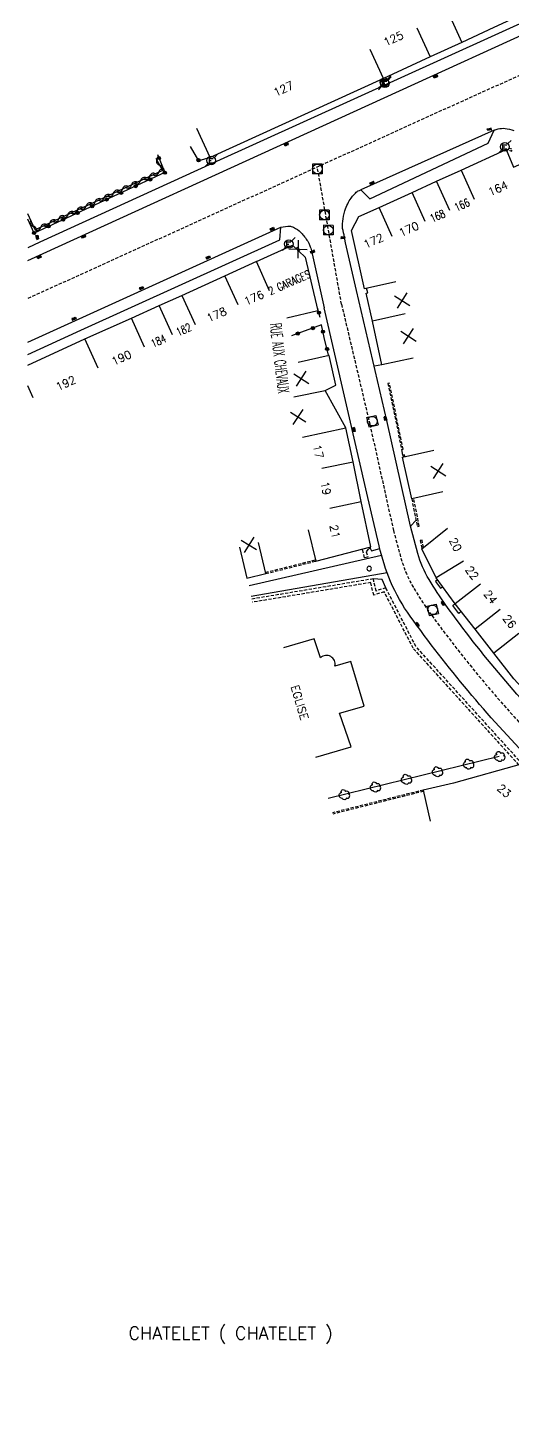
# Model space of a CAD drawing. Header units: millimetres. Extents: x 160000 to 161000, y 121000 to 122000.
# Drawn here: x 160000 to 160075.7, y 121000 to 121216.6 of the extents above; entities that cross this region are included whole.
import ezdxf
from ezdxf.enums import TextEntityAlignment as Align

# ---------------------------------------------------------------- set-up
doc = ezdxf.new("R2010")
doc.units = ezdxf.units.MM
doc.linetypes.add('DASHED', pattern=[0.75, 0.5, -0.25])
doc.layers.get('0').update_dxf_attribs({"linetype": 'CONTINUOUS'})
for name, color, linetype in [('W0001', 6, 'DASHED'), ('W0008', 7, 'CONTINUOUS'), ('W0100', 7, 'CONTINUOUS'), ('W0112', 1, 'DASHED'), ('W0300', 7, 'CONTINUOUS'), ('W0302', 3, 'CONTINUOUS'), ('W0310', 3, 'CONTINUOUS'), ('W0322', 7, 'CONTINUOUS'), ('W0334', 7, 'CONTINUOUS'), ('W0400', 7, 'CONTINUOUS'), ('W0420', 7, 'CONTINUOUS'), ('W0471', 7, 'CONTINUOUS'), ('W0980', 7, 'CONTINUOUS'), ('W0984', 7, 'CONTINUOUS'), ('W0989', 7, 'CONTINUOUS'), ('W0991', 7, 'CONTINUOUS'), ('W1102', 7, 'CONTINUOUS')]:
    doc.layers.add(name, color=color, linetype=linetype)
doc.styles.get("Standard").update_dxf_attribs({"font": 'romans.shx', "width": 0.85})

# ---------------------------------------------------------------- blocks, each defined once
blk = doc.blocks.new('T471')
for p, q in [((-0.333334, 0.333334), (-0.333334, -0.333334)), ((-0.333334, 0.333334), (0.333334, 0.333334)), ((-0.333334, 0), (0, 0)), ((0.500001, 0.500001), (1.000002, 1.000002)), ((-0.500001, -0.500001), (-1.000002, -1.000002)), ((-0.333334, -0.333334), (0.333334, -0.333334))]:
    blk.add_line(p, q)
blk.add_ellipse((0, 0), major_axis=(0.471405, 0.471405), ratio=1, start_param=5.4977871438, end_param=11.780972451)
blk = doc.blocks.new('T400')
for p, q in [((-0.15, 0.3), (0.15, 0.3)), ((-0.15, -0.25), (-0.15, 0.3)), ((-0.15, 0.15), (0.15, 0.15)), ((-0.15, 0), (0.15, 0)), ((0.15, 0.3), (0.15, -0.25)), ((-0.15, -0.15), (0.15, -0.15)), ((-0.15, -0.25), (-0.15, -0.3)), ((-0.15, -0.3), (0.15, -0.3)), ((0.15, -0.3), (0.15, -0.25))]:
    blk.add_line(p, q)
blk = doc.blocks.new('T420')
for p, q in [((0.75, 0.75), (-0.75, 0.75)), ((-0.75, 0.75), (-0.75, -0.75)), ((0.75, 0.75), (0.75, -0.75)), ((0.75, -0.75), (-0.75, -0.75))]:
    blk.add_line(p, q)
blk.add_ellipse((0, 0), major_axis=(-0.53, 0.53), ratio=1, start_param=3.926991, end_param=10.210176)
blk = doc.blocks.new('t310o')
at = {"color": 0, "linetype": 'Continuous'}
for centre, start, end in [((-0.5, 0.38), 216.8699, 323.1304), ((0.5, -0.37), 36.8699, 143.1303)]:
    blk.add_arc(centre, 0.625, start, end, dxfattribs=at)
blk = doc.blocks.new('t322o')
at = {"color": 0, "linetype": 'Continuous'}
for radius in [0.25, 0.15]:
    blk.add_circle((0, 0), radius, dxfattribs=at)
blk = doc.blocks.new('t991o')
at = {"color": 0, "linetype": 'Continuous'}
for p, q in [((-1, 1), (1, -1)), ((-1, -1), (1, 1))]:
    blk.add_line(p, q, dxfattribs=at)
blk = doc.blocks.new('T300')
for p, q in [((-0.8, 0.51), (-0.86, 0.34)), ((-0.86, 0.34), (-0.86, 0.17)), ((-0.86, 0.17), (-0.74, 0.06)), ((-0.69, 0.63), (-0.8, 0.51)), ((-0.8, -0.06), (-0.74, 0.06)), ((-0.74, 0.06), (-0.69, 0.11)), ((-0.57, 0.69), (-0.69, 0.63)), ((-0.46, 0.69), (-0.57, 0.69)), ((-0.29, 0.63), (-0.46, 0.69)), ((-0.29, 0.63), (-0.17, 0.74)), ((-0.23, 0.57), (-0.29, 0.63)), ((-0.17, 0.74), (-0.06, 0.8)), ((-0.06, 0.8), (0.06, 0.8)), ((0.06, 0.8), (0.23, 0.74)), ((0.23, 0.74), (0.34, 0.63)), ((0.34, 0.63), (0.4, 0.51)), ((0.46, 0.46), (0.34, 0.46)), ((0.4, 0.51), (0.4, 0.46)), ((0.57, 0.4), (0.46, 0.46)), ((0.57, 0.4), (0.69, 0.29)), ((0.69, 0.29), (0.74, 0.17)), ((0.74, 0.06), (0.69, -0.17)), ((0.74, 0.17), (0.74, 0.06)), ((-0.8, -0.17), (-0.8, -0.06)), ((-0.8, -0.23), (-0.8, -0.17)), ((-0.74, -0.34), (-0.8, -0.23)), ((-0.69, -0.4), (-0.74, -0.34)), ((-0.51, -0.46), (-0.69, -0.4)), ((-0.4, -0.46), (-0.51, -0.46)), ((-0.4, -0.46), (-0.34, -0.46)), ((-0.34, -0.46), (-0.34, -0.4)), ((-0.34, -0.51), (-0.34, -0.46)), ((-0.29, -0.63), (-0.34, -0.51)), ((-0.17, -0.74), (-0.29, -0.63)), ((-0.06, -0.8), (-0.17, -0.74)), ((0.06, -0.8), (-0.06, -0.8)), ((0.17, -0.74), (0.06, -0.8)), ((0.23, -0.69), (0.17, -0.74)), ((0.29, -0.46), (0.23, -0.46)), ((0.29, -0.63), (0.23, -0.69)), ((0.46, -0.4), (0.29, -0.46)), ((0.34, -0.51), (0.29, -0.63)), ((0.34, -0.51), (0.34, -0.46)), ((0.57, -0.34), (0.46, -0.4)), ((0.63, -0.29), (0.57, -0.34)), ((0.69, -0.17), (0.63, -0.29))]:
    blk.add_line(p, q)

msp = doc.modelspace()

# ---------------------------------------------------------------- linework, layer by layer
at = {"layer": 'W0001', "flags": 128}
for points in [[(160410.14, 121370.5), (160351.84, 121335.97), (160331.35, 121325.86), (160299.93, 121309.62), (160272.03, 121297.03), (160241.67, 121283.46), (160190, 121259.48), (160143.92, 121239.09), (160069.32, 121205.75), (160000, 121174.28)], [(160049.05, 121173.4), (160045.27, 121194.83)]]:
    msp.add_lwpolyline(points, dxfattribs=at)
at = {"layer": 'W0001'}
msp.add_lwpolyline([(160049.05, 121173.4), (160053.48, 121154.64), (160057.17, 121138.06), (160058.34, 121133.76, 0.066269), (160060.38, 121129.01, 0.021795), (160063.16, 121124.77, 0.032929), (160080.67, 121103.96), (160115.7, 121070.13), (160125.91, 121060.25, 0.092226), (160133.25, 121055.5, -0.225869), (160138.89, 121048.16), (160142.84, 121028.43)], format="xyb", dxfattribs=at)
at = {"layer": 'W0008', "flags": 128}
for points in [[(160136.36, 121244.47), (160129.84, 121241.46), (160119.06, 121236.55), (160087.12, 121221.9), (160028.93, 121195.44), (160001.91, 121183.08), (160000, 121182.22)], [(160000, 121180.24), (160138.34, 121243.4)], [(160072.9, 121200.62), (160052.06, 121191.26)], [(160000, 121167.5), (160039.58, 121185.45)]]:
    msp.add_lwpolyline(points, dxfattribs=at)
for points in [[(160051.4, 121175.55), (160049.65, 121183.01), (160049.5, 121183.9, 0.017916), (160049.23, 121185.25, -0.072323), (160049.2, 121185.59, -0.024946), (160049.36, 121187.15, -0.04398), (160049.58, 121188.02, -0.032983), (160050.03, 121189.11, -0.038925), (160050.55, 121189.97, -0.030871), (160051.02, 121190.55, -0.036412), (160051.48, 121190.99, -0.061786), (160051.66, 121191.1, -0.030898), (160052.06, 121191.26), (160053.48, 121189.89), (160071.95, 121198.54), (160072.9, 121200.62), (160073.54, 121200.79, -0.089946), (160074.62, 121200.87, -0.068364), (160075.99, 121200.54, -0.019393)], [(160000, 121165.57), (160008.32, 121169.36), (160039.43, 121183.44), (160039.58, 121185.45), (160040.65, 121185.6, -0.103638), (160041.19, 121185.57, -0.074642), (160041.87, 121185.26, -0.066513), (160042.89, 121184.41, -0.052647), (160043.87, 121183.06, -0.045378), (160044.11, 121182.55, -0.030532), (160044.34, 121181.76), (160046.35, 121172.84)]]:
    msp.add_lwpolyline(points, format="xyb", dxfattribs=at)
at = {"layer": 'W0008'}
for points in [[(160085.91, 121189.72), (160102.31, 121165.74), (160136.53, 121115.77, -0.0024), (160173.21, 121062.51, -0.386763), (160172.3, 121055.88, -0.001276), (160160.4, 121046.36, -0.287191), (160157.61, 121046.11), (160134.58, 121057.71, -0.07549), (160126.55, 121063.41), (160117.68, 121071.98), (160106.04, 121083.21), (160083.76, 121104.72, -0.039416), (160065.38, 121126.37)], [(160065.38, 121126.37, -0.021795), (160062.73, 121130.41, -0.06609), (160060.98, 121134.49), (160059.83, 121138.72), (160056.15, 121155.24), (160051.4, 121175.55)], [(160101.77, 121000, 0.00004), (160136.62, 121027.12, 0.284457), (160139.14, 121033.92), (160138.92, 121033.95), (160136.19, 121047.6, 0.22203), (160132.09, 121053.01, -0.0912), (160124.01, 121058.26), (160113.78, 121068.15), (160102.24, 121079.29), (160078.72, 121102.05, -0.036833), (160059.8, 121124.65, -0.055419), (160056.73, 121130.1, -0.044094), (160054.93, 121135.66), (160053.17, 121143.19), (160046.35, 121172.84)]]:
    msp.add_lwpolyline(points, format="xyb", dxfattribs=at)
for points in [[(160034.62, 121129.47), (160055.3, 121134.2)], [(160056.2, 121131.43), (160034.94, 121127.73)]]:
    msp.add_lwpolyline(points, dxfattribs=at)
at = {"layer": 'W0100', "flags": 128}
for points in [[(160082.91, 121226.74), (160085.01, 121222.21), (160080.84, 121220.27), (160076.82, 121218.44), (160072.85, 121216.62), (160067.86, 121214.31), (160062.91, 121212.03), (160055.61, 121208.66), (160028.5, 121196.32), (160026.43, 121200.87)], [(160057.52, 121176.92), (160052.64, 121175.83), (160050.62, 121184.9), (160051.75, 121187.11), (160054.93, 121188.52), (160060.07, 121190.87), (160063.89, 121192.62), (160067.74, 121194.36), (160074.79, 121197.56), (160075.96, 121194.84), (160078.64, 121196.04), (160083.89, 121188.48), (160079.78, 121185.63)], [(160035.78, 121180.09), (160041.39, 121182.61), (160043.36, 121180.76), (160045.34, 121172.36), (160040.48, 121171.21)], [(160000, 121163.87), (160008.95, 121167.98), (160016.23, 121171.25), (160020.56, 121173.2), (160024.09, 121174.79), (160030.81, 121177.85), (160035.82, 121180.14)]]:
    msp.add_lwpolyline(points, dxfattribs=at)
msp.add_lwpolyline([(160042.56, 121181.89), (160042.17, 121182.31), (160041.94, 121182.09), (160042.33, 121181.68)], close=True, dxfattribs=at)
at = {"layer": 'W0100'}
for points in [[(160060.27, 121165), (160055.38, 121163.93), (160053.89, 121170.78), (160052.91, 121175.12), (160053.14, 121175.17), (160052.97, 121175.91)], [(160043.82, 121138.14), (160045.06, 121133.29), (160053.64, 121135.49), (160052.13, 121142.58), (160050.86, 121148.77), (160049.74, 121154.08), (160046.5, 121159.95), (160048.15, 121160.76), (160047.13, 121165.37), (160042.25, 121164.29)], [(160064.91, 121144.09), (160060.02, 121143.01), (160058.58, 121149.54), (160063.47, 121150.61)], [(160061.62, 121135.21), (160065.61, 121138.43)], [(160033.1, 121135.48), (160034.25, 121130.62), (160037.21, 121131.32), (160036.05, 121136.19)], [(160098.04, 121102.96), (160094.37, 121099.57), (160086.72, 121107.86), (160084.44, 121105.75), (160081.09, 121109.38), (160076.01, 121114.88), (160072.85, 121118.9), (160069.93, 121122.64), (160066.82, 121126.6), (160063.83, 121130.67), (160061.62, 121135.21)], [(160099.9, 121079.76), (160096.14, 121083.5), (160092.83, 121086.74), (160089.84, 121089.68), (160086.91, 121092.43), (160083.89, 121095.45), (160080.74, 121098.43), (160077.32, 121101.59), (160066.58, 121098.57), (160061.84, 121097.51), (160062.93, 121092.63)]]:
    msp.add_lwpolyline(points, dxfattribs=at)
msp.add_lwpolyline([(160045.05, 121102.64), (160050.54, 121104.27), (160048.75, 121109.5), (160052.58, 121110.64), (160050.5, 121117.62), (160048.03, 121116.89, 0.727873), (160045.77, 121118.19), (160044.76, 121121.16), (160039.97, 121119.74)], format="xyb", dxfattribs=at)
at = {"layer": 'W0112', "flags": 128}
msp.add_lwpolyline([(160074.79, 121197.56), (160074.87, 121197.27), (160075.34, 121197.4), (160075.68, 121197.34), (160075.73, 121197.64), (160075.32, 121197.71)], close=True, dxfattribs=at)
at = {"layer": 'W0112'}
msp.add_lwpolyline([(160056.28, 121161.03), (160058.46, 121150.71), (160058.71, 121150.76), (160056.52, 121161.08)], close=True, dxfattribs=at)
for points in [[(160058.94, 121149.61), (160058.89, 121149.88), (160058.65, 121149.83), (160058.7, 121149.56)], [(160060.02, 121143.01), (160060.92, 121138.69), (160061.21, 121138.75), (160060.32, 121143.07)], [(160053.47, 121135.45), (160053.52, 121135.29), (160053.15, 121135.11), (160052.9, 121134.75), (160053.14, 121133.91), (160052.66, 121133.8), (160052.32, 121135.16)], [(160061.88, 121135.42), (160061.64, 121136.57), (160061.34, 121136.51), (160061.61, 121135.22)], [(160037.16, 121131.51), (160045.01, 121133.49)], [(160037.21, 121131.32), (160045.06, 121133.29)], [(160077.32, 121101.59), (160060.68, 121119.94), (160055.97, 121129.11), (160054.45, 121128.6), (160054.03, 121130.51), (160035.03, 121127.34)], [(160076.78, 121101.43), (160060.26, 121119.66), (160055.72, 121128.5), (160054.08, 121127.95), (160053.65, 121129.93), (160035.11, 121126.85)], [(160061.84, 121097.51), (160047.63, 121093.96)], [(160061.89, 121097.32), (160047.68, 121093.76)]]:
    msp.add_lwpolyline(points, dxfattribs=at)
at = {"layer": 'W0302'}
msp.add_lwpolyline([(160073.7, 121102.76), (160046.97, 121096.2)], dxfattribs=at)
at = {"layer": 'W0310', "flags": 128}
msp.add_lwpolyline([(160020.05, 121196.23), (160021.06, 121194.31), (160001.16, 121185.03), (160000, 121187.51)], dxfattribs=at)
at = {"layer": 'W0322', "flags": 128}
for points in [[(160028.5, 121196.32), (160026.76, 121195.81), (160025.46, 121198.07)], [(160020.27, 121196.81), (160021.45, 121193.96), (160000.99, 121184.53), (160000, 121186.67)]]:
    msp.add_lwpolyline(points, dxfattribs=at)
at = {"layer": 'W0322'}
for points in [[(160045.73, 121171.31), (160045.32, 121172.86)], [(160045.92, 121170.18), (160041.24, 121168.46)], [(160046.35, 121168.21), (160045.92, 121170.18)], [(160047.04, 121165.5), (160046.56, 121167.32)]]:
    msp.add_lwpolyline(points, dxfattribs=at)
at = {"layer": 'W0334'}
for points in [[(160046.56, 121167.32), (160046.35, 121168.21)], [(160055.38, 121163.93), (160054.22, 121163.73)], [(160058.65, 121149.83), (160058.46, 121150.71)], [(160059.83, 121138.72), (160060.72, 121139.66)], [(160053.52, 121135.29), (160053.72, 121134.86), (160055.02, 121135.25)], [(160055.97, 121129.11), (160055.4, 121130.4), (160054.03, 121130.51)], [(160064.07, 121130.34), (160063.76, 121130.11), (160064.53, 121129.03), (160064.86, 121129.27)], [(160067.77, 121125.4), (160067.38, 121125.1), (160066.45, 121126.35), (160066.8, 121126.63)]]:
    msp.add_lwpolyline(points, dxfattribs=at)
msp.add_lwpolyline([(160053.56, 121132.41, 7.750279), (160053.68, 121132.28, 0.129028)], format="xyb", close=True, dxfattribs=at)
at = {"layer": 'W1102'}
for p, q in [((160065.76, 121218.85), (160067.86, 121214.31)), ((160060.82, 121216.57), (160062.91, 121212.03)), ((160055.61, 121208.66), (160053.52, 121213.21)), ((160067.74, 121194.36), (160069.8, 121189.8)), ((160065.96, 121188.07), (160063.89, 121192.62)), ((160062.15, 121186.33), (160060.07, 121190.87)), ((160056.99, 121183.96), (160054.93, 121188.52)), ((160037.82, 121175.52), (160035.78, 121180.09)), ((160032.89, 121173.3), (160030.81, 121177.85)), ((160024.09, 121174.79), (160026.15, 121170.24)), ((160022.61, 121168.64), (160020.56, 121173.2)), ((160059.02, 121171.9), (160053.89, 121170.78)), ((160018.27, 121166.69), (160016.23, 121171.25)), ((160011.01, 121163.43), (160008.95, 121167.98)), ((160000.87, 121158.77), (160000, 121160.67)), ((160041.61, 121158.92), (160046.5, 121159.95)), ((160042.93, 121152.65), (160049.74, 121154.08)), ((160045.96, 121147.77), (160050.86, 121148.77)), ((160047.24, 121141.54), (160052.13, 121142.58)), ((160070.76, 121129.68), (160066.82, 121126.6)), ((160073.87, 121125.72), (160069.93, 121122.64))]:
    msp.add_line(p, q, dxfattribs=at)
for points in [[(160068.13, 121133.26), (160063.83, 121130.67)], [(160076.78, 121121.98), (160072.85, 121118.9)]]:
    msp.add_lwpolyline(points, dxfattribs=at)

# ---------------------------------------------------------------- block references
at = {"layer": 'W0300', "rotation": 193.782795955558}
for p in [(160068.84, 121101.57), (160073.7, 121102.76), (160059.13, 121099.19), (160063.98, 121100.38), (160054.27, 121097.99), (160049.42, 121096.8)]:
    msp.add_blockref('T300', p, dxfattribs=at)
at = {"layer": 'W0310'}
for p, rotation in [((160020.63, 121195.13), 297.8317259706513), ((160017.64, 121192.72), 204.9898328337662), ((160019.06, 121193.38), 204.9898328337662), ((160020.48, 121194.04), 204.9898328337662), ((160013.38, 121190.73), 204.9898328337662), ((160014.8, 121191.39), 204.9898328337662), ((160016.22, 121192.05), 204.9898328337662), ((160009.12, 121188.75), 204.9898328337662), ((160010.54, 121189.41), 204.9898328337662), ((160011.96, 121190.07), 204.9898328337662), ((160004.87, 121186.76), 204.9898328337662), ((160006.29, 121187.42), 204.9898328337662), ((160007.71, 121188.08), 204.9898328337662), ((160000.9, 121185.58), 114.9898328337582), ((160002.03, 121185.44), 204.9898328337662), ((160003.45, 121186.1), 204.9898328337662)]:
    msp.add_blockref('t310o', p, dxfattribs=dict(at, rotation=rotation))
at = {"layer": 'W0322'}
for p, rotation in [((160020.5, 121196.24), 292.3911663196905), ((160026.71, 121195.9), 120.103763524054), ((160021.42, 121193.95), 204.7387253802904), ((160014.61, 121190.81), 204.7387253802904), ((160016.88, 121191.85), 204.7387253802904), ((160019.15, 121192.9), 204.7387253802904), ((160010.07, 121188.71), 204.7387253802904), ((160012.34, 121189.76), 204.7387253802904), ((160005.53, 121186.62), 204.7387253802904), ((160007.8, 121187.67), 204.7387253802904), ((160000.99, 121184.53), 114.7387253803693), ((160003.26, 121185.58), 204.7387253802904), ((160045.53, 121172.08), 104.441994553078), ((160044.57, 121169.68), 200.132189909936), ((160042.22, 121168.82), 200.132189909936), ((160046.15, 121169.11), 102.127206188109), ((160046.8, 121166.41), 104.773252262813)]:
    msp.add_blockref('t322o', p, dxfattribs=dict(at, rotation=rotation))
at = {"layer": 'W0400'}
for p, rotation in [((160063.77, 121208.97), 114.552813648382), ((160072.16, 121200.73), 102.076744868095), ((160040.44, 121198.38), 114.4494838357145), ((160053.82, 121192.35), 115.5694888652096), ((160038.19, 121185.17), 294.0435824012945), ((160001.5, 121183.86), 11.31394173620007), ((160008.75, 121183.99), 114.3646079421773), ((160049.25, 121183.8), 262.1851134902461), ((160001.81, 121180.77), 114.8546847812662), ((160028.19, 121180.7), 294.3456386443502), ((160044.55, 121181.6), 111.4844319603168), ((160017.78, 121175.94), 294.4381432178771), ((160007.23, 121171.14), 294.4899966338008), ((160055.91, 121155.56), 192.548558177087), ((160050.97, 121153.8), 192.590645047942), ((160064.93, 121126.65), 218.221845764503), ((160060.92, 121123.33), 215.282797891253)]:
    msp.add_blockref('T400', p, dxfattribs=dict(at, rotation=rotation))
at = {"layer": 'W0420'}
for p, rotation in [((160045.27, 121194.54), 359.8848), ((160046.38, 121187.36), 359.8848), ((160046.98, 121184.98), 359.8848), ((160053.87, 121155.14), 102.590645047942), ((160063.3, 121125.66), 103.136976715324)]:
    msp.add_blockref('T420', p, dxfattribs=dict(at, rotation=rotation))
at = {"layer": 'W0471', "rotation": 359.8848}
for p in [(160055.75, 121208.09), (160055.82, 121207.91), (160074.57, 121197.99), (160028.68, 121195.85), (160040.81, 121182.81)]:
    msp.add_blockref('T471', p, dxfattribs=at)
at = {"layer": 'W0991'}
for p, rotation in [((160042.25, 121181.99), 313.2474133145357), ((160058.54, 121173.98), 12.93589374670827), ((160059.52, 121168.42), 12.31103634681488), ((160042.78, 121161.78), 11.93253738590729), ((160042.27, 121155.78), 11.93253738565183), ((160064.19, 121147.35), 12.43562184427376), ((160034.58, 121135.83), 283.3490384086903)]:
    msp.add_blockref('t991o', p, dxfattribs=dict(at, rotation=rotation))

# ---------------------------------------------------------------- texts
at = {"layer": 'W0980'}
msp.add_text('CHATELET ( CHATELET )', height=2, dxfattribs=at).set_placement((160031.71, 121012.53), align=Align.MIDDLE)
at = {"layer": 'W0984'}
for s, rotation, p in [('125', 24.4718, (160057.17, 121214.9)), ('127', 24.4718, (160039.97, 121207.06)), ('164', 23.952, (160073.51, 121191.48)), ('170', 23.952, (160059.57, 121185.15)), ('172', 23.952, (160054.05, 121183.31)), ('176', 23.952, (160035.36, 121174.41)), ('178', 23.952, (160029.52, 121171.78)), ('190', 23.952, (160014.65, 121165.05)), ('192', 23.952, (160005.95, 121161.08)), ('EGLISE', 286.5601, (160042.51, 121111.19))]:
    msp.add_text(s, height=1.25, rotation=rotation, dxfattribs=at).set_placement(p, align=Align.MIDDLE)
at = {"layer": 'W0984', "width": 0.75}
for s, p in [('166', (160067.88, 121188.93)), ('168', (160064.06, 121187.19)), ('2 GARAGES', (160040.91, 121176.8)), ('182', (160024.38, 121169.44)), ('184', (160020.44, 121167.66))]:
    msp.add_text(s, height=1.25, rotation=23.952, dxfattribs=at).set_placement(p, align=Align.MIDDLE)
at = {"layer": 'W0989', "width": 0.5}
msp.add_text('RUE AUX CHEVAUX', height=1.75, rotation=276.7465, dxfattribs=at).set_placement((160039.39, 121164.96), align=Align.MIDDLE)
at = {"layer": 'W0991'}
for s, rotation, p in [('17', 281.9325, (160045.41, 121150.4)), ('19', 281.5735, (160046.6, 121144.66)), ('21', 282.0084, (160048.01, 121137.9)), ('20', 295.9868, (160066.87, 121135.85)), ('22', 306.3169, (160069.47, 121131.44)), ('24', 308.0982, (160072.34, 121127.67)), ('26', 307.9623, (160075.32, 121123.85)), ('23', 317.2552, (160074.49, 121097.39))]:
    msp.add_text(s, height=1.25, rotation=rotation, dxfattribs=at).set_placement(p, align=Align.MIDDLE)

doc.saveas('drawing.dxf')
